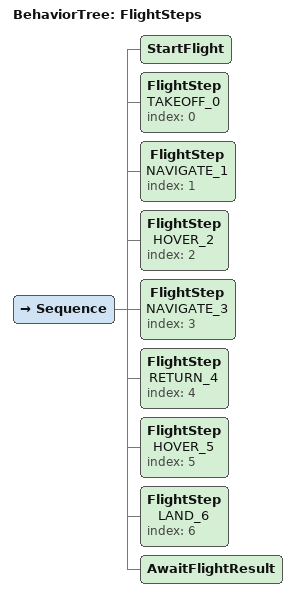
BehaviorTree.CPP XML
<root BTCPP_format="4"><BehaviorTree ID="FlightSteps"><Sequence><StartFlight/><FlightStep name="TAKEOFF_0" index="0"/><FlightStep name="NAVIGATE_1" index="1"/><FlightStep name="HOVER_2" index="2"/><FlightStep name="NAVIGATE_3" index="3"/><FlightStep name="RETURN_4" index="4"/><FlightStep name="HOVER_5" index="5"/><FlightStep name="LAND_6" index="6"/><AwaitFlightResult/></Sequence></BehaviorTree></root>
